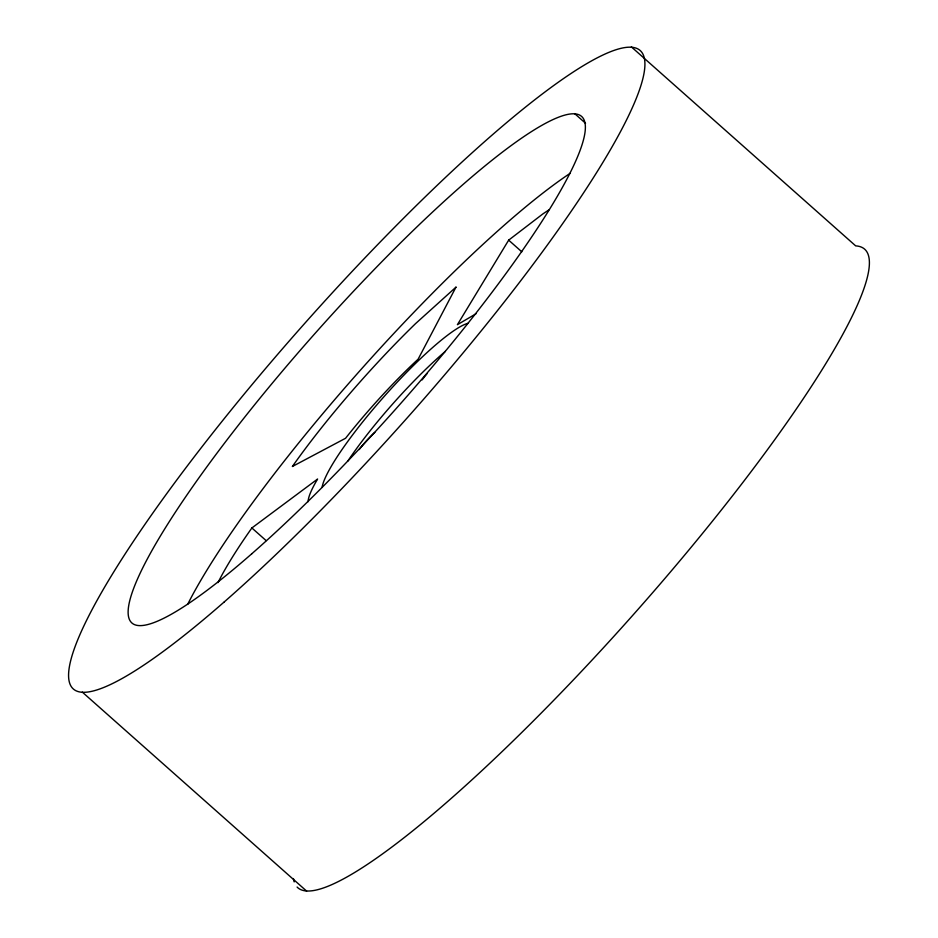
<?xml version="1.0" encoding="UTF-8"?>
<svg xmlns="http://www.w3.org/2000/svg" width="938" height="938" viewBox="0 0 938 938"><rect width="100%" height="100%" fill="white"/><g stroke="black" fill="none" stroke-linecap="round" stroke-linejoin="round"><path stroke-width="1.41" d="M548.859 209.983A253.917 41.448 -48.4 0 0 542.739 214.016L508.666 240.151L457.404 324.689L476 313.773M218.003 582.604A215.517 35.175 -48.4 0 1 251.876 527.965L317.595 479.037A104.845 17.119 -48.4 0 0 308.121 501.701M631.38 46.9L855.691 245.885A426.872 69.682 -48.4 0 1 648.721 597.178A426.872 69.682 -48.4 0 1 297.1 887.055M574.631 113.58L585.547 123.265M508.666 240.151L521.809 251.806M251.876 527.965L266.111 540.593M82.31 692.115L306.62 891.1M187.635 604.4A338.641 55.272 -48.4 0 1 570.339 173.19M322.086 487.432A113.111 18.467 -48.4 0 1 384.838 395.707A113.111 18.467 -48.4 0 1 467.933 323.317M347.764 461.179A113.111 18.467 -48.4 0 1 445.316 351.398M422.123 379.902A20.882 3.412 -48.4 0 1 426.931 373.84M359.242 449.56A20.882 3.412 -48.4 0 1 374.801 432.43M294.18 881.884A426.872 69.682 -48.4 0 1 293.43 878.566M455.974 287.157L418.125 359.184A125.54 20.495 -48.4 0 0 345.559 438.281L292.363 466.503A192.278 31.388 -48.4 0 1 415.487 323.68L455.974 287.157M251.712 553.83A338.641 55.272 -48.4 0 0 585.101 123.523A338.641 55.272 -48.4 0 0 233.714 431.175A338.641 55.272 -48.4 0 0 251.712 553.83M224.323 601.856A426.872 69.682 -48.4 0 0 644.57 59.434A426.872 69.682 -48.4 0 0 201.635 447.238A426.872 69.682 -48.4 0 0 224.323 601.856"/></g></svg>
